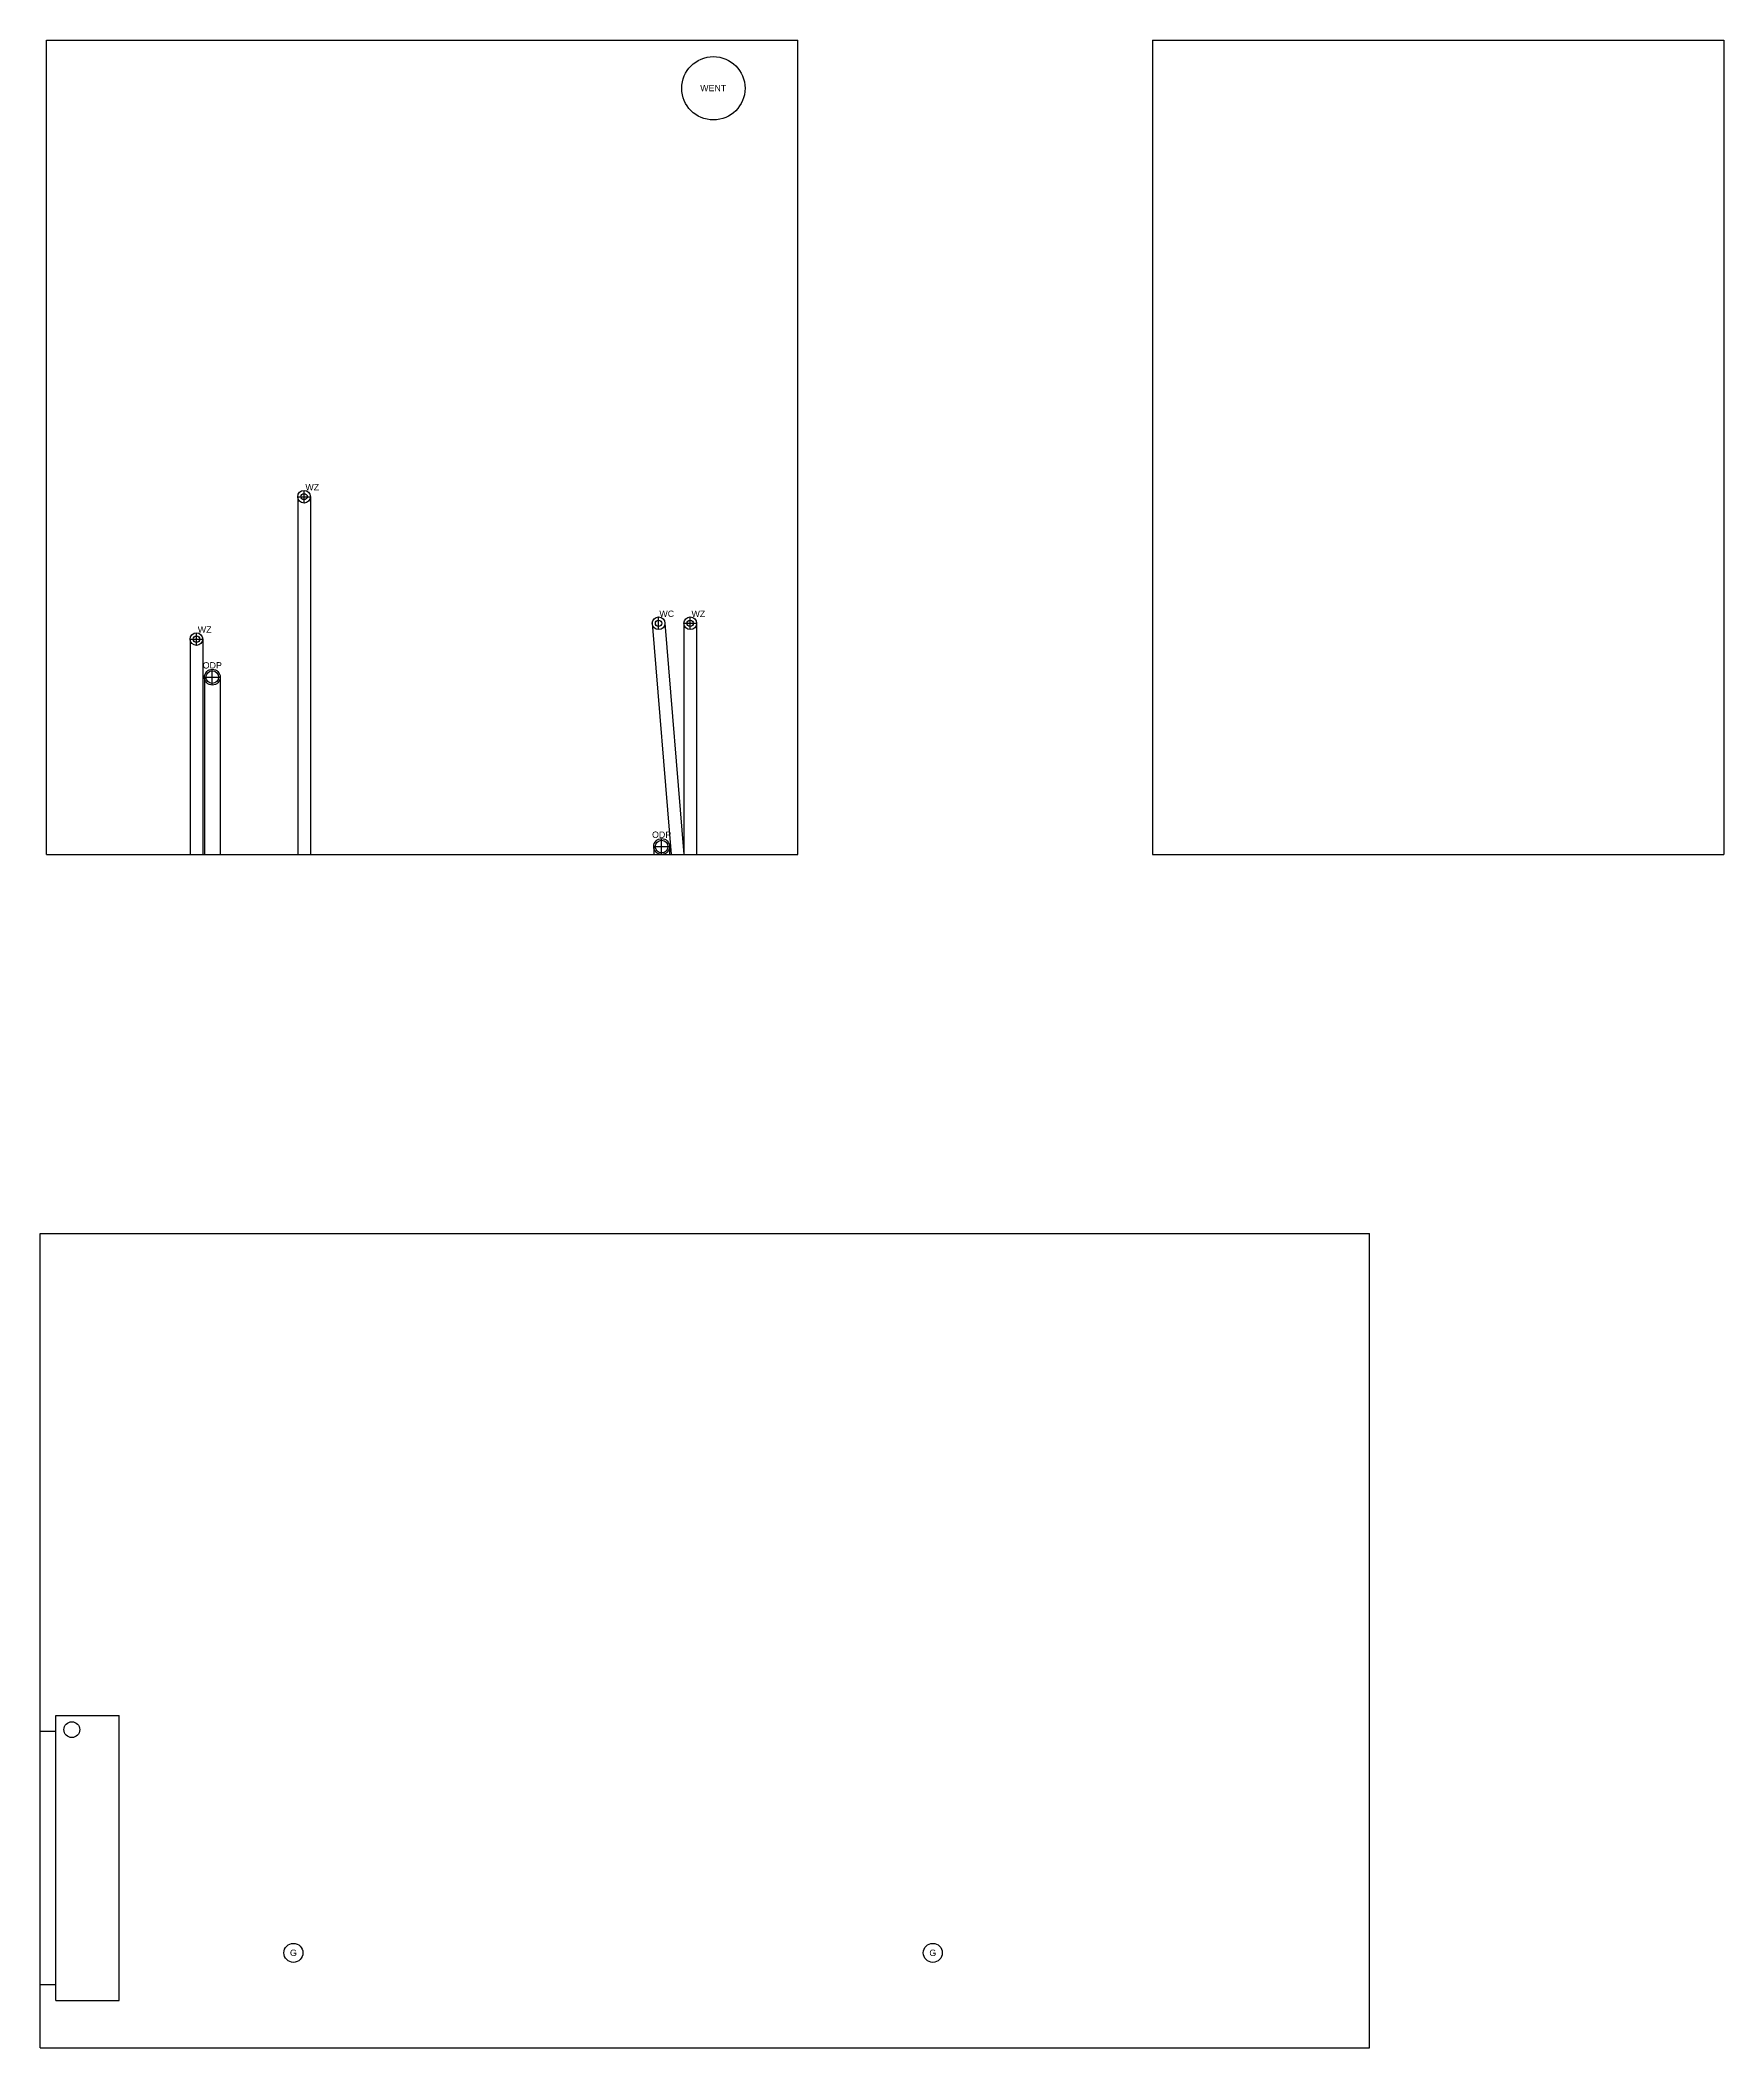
# Model space of a CAD drawing. Header units: millimetres. Extents: x 12 to 4621, y 1861 to 4393.
# Drawn here: x 636 to 1168, y 3759 to 4393 of the extents above; entities that cross this region are included whole.
import ezdxf

# ---------------------------------------------------------------- set-up
doc = ezdxf.new("R2010")
doc.units = ezdxf.units.MM

# ---------------------------------------------------------------- blocks, each defined once
blk = doc.blocks.new('Z$W@#22704')
blk.add_circle((3, 3), 3)
at = {"insert": (3, 3), "char_height": 2, "width": 3.9163, "attachment_point": 5}
blk.add_mtext('{\\fArial|b0|i0|c238|p0;G}', dxfattribs=at)

msp = doc.modelspace()

# ---------------------------------------------------------------- linework, layer by layer
for p, q in [((638.08, 4135.67), (638.08, 4392.87)), ((638.08, 4392.87), (875.38, 4392.87)), ((875.38, 4135.67), (875.38, 4392.87)), ((987.44, 4392.87), (1167.94, 4392.87)), ((987.44, 4392.87), (987.44, 4135.67)), ((1167.94, 4392.87), (1167.94, 4135.67)), ((719.41, 4246.67), (719.41, 4250.67)), ((719.41, 4246.67), (719.41, 4250.67)), ((717.41, 4248.67), (721.41, 4248.67)), ((717.41, 4248.67), (721.41, 4248.67)), ((717.41, 4248.67), (717.41, 4135.67)), ((721.41, 4248.67), (721.41, 4135.67)), ((685.41, 4201.67), (685.41, 4205.67)), ((685.41, 4201.67), (685.41, 4205.67)), ((829.39, 4208.67), (835.38, 4135.67)), ((831.39, 4206.67), (831.39, 4210.67)), ((831.39, 4206.67), (831.39, 4210.67)), ((833.39, 4208.67), (839.39, 4135.67)), ((839.39, 4208.67), (843.39, 4208.67)), ((839.39, 4208.67), (843.39, 4208.67)), ((839.39, 4208.67), (839.39, 4135.67)), ((841.39, 4206.67), (841.39, 4210.67)), ((841.39, 4206.67), (841.39, 4210.67)), ((843.39, 4208.67), (843.39, 4135.67)), ((683.41, 4203.67), (687.41, 4203.67)), ((683.41, 4203.67), (687.41, 4203.67)), ((683.41, 4203.67), (683.41, 4135.67)), ((687.41, 4203.67), (687.41, 4135.67)), ((690.41, 4189.17), (690.41, 4194.17)), ((687.91, 4191.67), (692.91, 4191.67)), ((687.91, 4191.67), (687.91, 4135.67)), ((692.91, 4191.67), (692.91, 4135.67)), ((638.08, 4135.67), (875.38, 4135.67)), ((829.86, 4138.17), (834.86, 4138.17)), ((829.86, 4138.17), (829.86, 4135.67)), ((832.36, 4135.67), (832.36, 4140.67)), ((834.86, 4138.17), (834.86, 4135.67)), ((987.44, 4135.67), (1167.94, 4135.67)), ((636.03, 3758.72), (636.03, 4015.92)), ((636.03, 4015.92), (1056.03, 4015.92)), ((1056.03, 3758.72), (1056.03, 4015.92)), ((641.03, 3863.72), (661.03, 3863.72)), ((641.03, 3773.72), (641.03, 3863.72)), ((661.03, 3773.72), (661.03, 3863.72)), ((636.03, 3858.72), (641.03, 3858.72)), ((636.03, 3778.72), (641.03, 3778.72)), ((641.03, 3773.72), (661.03, 3773.72)), ((636.03, 3758.72), (1056.03, 3758.72))]:
    msp.add_line(p, q)
for centre, radius in [((848.72, 4377.67), 10), ((719.41, 4248.67), 2), ((719.41, 4248.67), 1), ((685.41, 4203.67), 2), ((685.41, 4203.67), 1), ((831.39, 4208.67), 2), ((831.39, 4208.67), 1), ((841.39, 4208.67), 2), ((841.39, 4208.67), 1), ((690.41, 4191.67), 2.5), ((690.41, 4191.67), 2), ((832.36, 4138.17), 2.5), ((832.36, 4138.17), 2), ((646.03, 3859.22), 2.5)]:
    msp.add_circle(centre, radius)

# ---------------------------------------------------------------- block references
for p in [(713.03, 3785.72), (915.03, 3785.72)]:
    msp.add_blockref('Z$W@#22704', p)

# ---------------------------------------------------------------- texts
at = {"char_height": 2, "attachment_point": 5}
for s, insert, width in [('{\\fArial|b0|i0|c238|p0;WENT}', (848.66, 4377.76), 16.2964), ('{\\fArial|b0|i0|c238|p0;WZ}', (721.99, 4251.68), 9.8853), ('{\\fArial|b0|i0|c238|p0;WC}', (833.98, 4211.68), 9.8853), ('{\\fArial|b0|i0|c238|p0;WZ}', (843.98, 4211.68), 9.8853), ('{\\fArial|b0|i0|c238|p0;WZ}', (688, 4206.68), 9.8853), ('{\\fArial|b0|i0|c238|p0;ODP}', (690.41, 4195.39), 6), ('{\\fArial|b0|i0|c238|p0;ODP}', (832.36, 4141.89), 6)]:
    msp.add_mtext(s, dxfattribs=dict(at, insert=insert, width=width))

doc.saveas('drawing.dxf')
